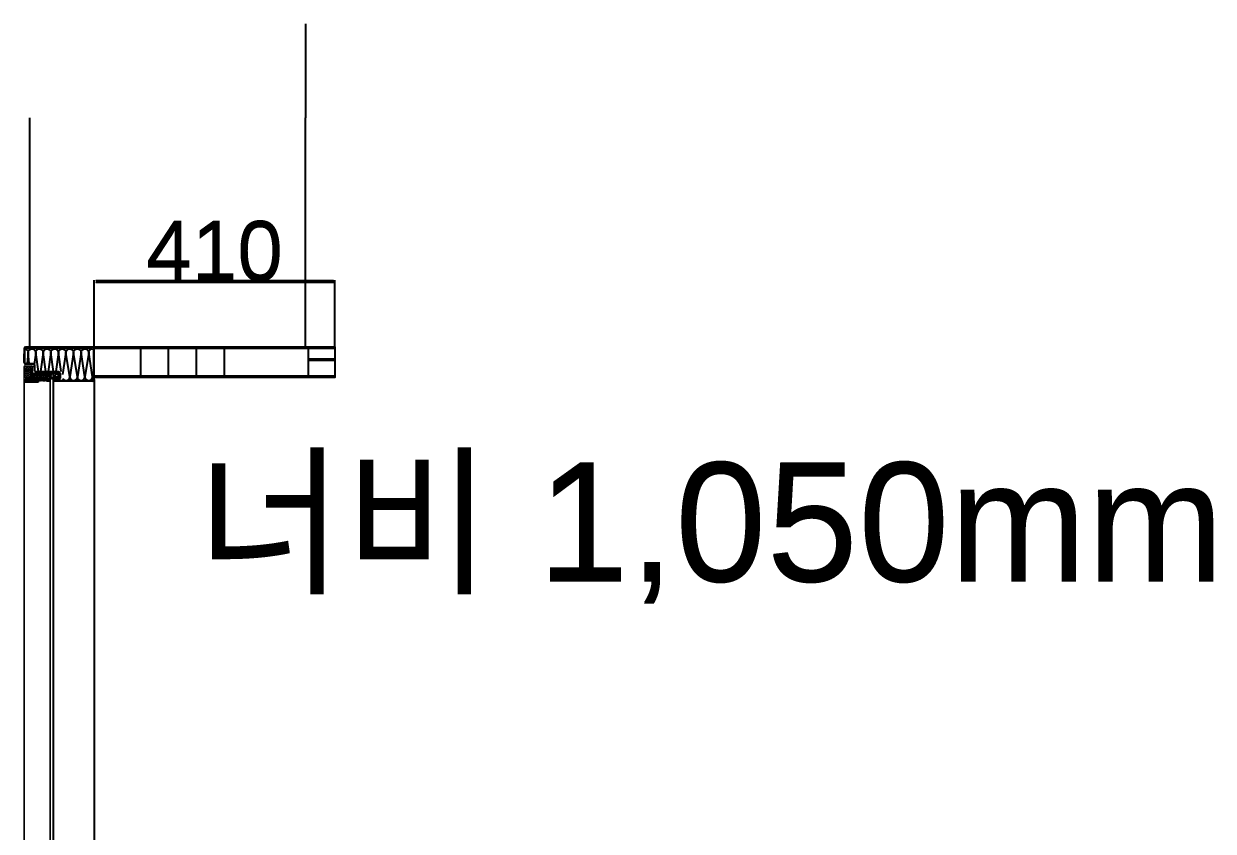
# Model space of a CAD drawing. Header units: millimetres. Extents: x 55547 to 190849, y 191990 to 326950.
# Drawn here: x 182464 to 184491, y 229894 to 231269 of the extents above; entities that cross this region are included whole.
import ezdxf
from ezdxf.lldxf.tags import DXFTag

# ---------------------------------------------------------------- set-up
doc = ezdxf.new("R2010")
doc.units = ezdxf.units.MM
doc.linetypes.add('ACAD_ISO02W100', pattern=[15, 12, -3])
doc.layers.get('Defpoints').update_dxf_attribs({"color": 144})
for name, color, linetype in [('000_50T 1pcs', 3, 'Continuous'), ('000_삭제분', 4, 'Continuous'), ('PH', 5, 'PHANTOM'), ('YE-E-WALL-C', 2, 'Continuous'), ('도면층2', 1, 'ACAD_ISO02W100')]:
    doc.layers.add(name, color=color, linetype=linetype)
for name, color, linetype, lineweight in [('D', 2, 'Continuous', 15), ('HA', 6, 'Continuous', 5), ('외형선', 4, 'Continuous', 30)]:
    doc.layers.add(name, color=color, linetype=linetype, lineweight=lineweight)
doc.layers.add('DEFPOINT', color=154, linetype='Continuous', plot=False)
doc.styles.get("Standard").update_dxf_attribs({"font": 'arial.ttf'})
tags = doc.linetypes.add('PHANTOM', pattern=[25, 12.5, -2.5, 2.5, -2.5, 2.5, -2.5]).pattern_tags.tags
tags[14:15] = [DXFTag(74, 4), DXFTag(75, 0), DXFTag(340, '0'), DXFTag(46, 1.0), DXFTag(50, 0.0), DXFTag(44, 0.0), DXFTag(45, 0.0)]
tags[12:13] = [DXFTag(74, 4), DXFTag(75, 0), DXFTag(340, '0'), DXFTag(46, 1.0), DXFTag(50, 0.0), DXFTag(44, 0.0), DXFTag(45, 0.0)]
tags[10:11] = [DXFTag(74, 4), DXFTag(75, 0), DXFTag(340, '0'), DXFTag(46, 1.0), DXFTag(50, 0.0), DXFTag(44, 0.0), DXFTag(45, 0.0)]
tags[8:9] = [DXFTag(74, 4), DXFTag(75, 0), DXFTag(340, '0'), DXFTag(46, 1.0), DXFTag(50, 0.0), DXFTag(44, 0.0), DXFTag(45, 0.0)]
tags[6:7] = [DXFTag(74, 4), DXFTag(75, 0), DXFTag(340, '0'), DXFTag(46, 1.0), DXFTag(50, 0.0), DXFTag(44, 0.0), DXFTag(45, 0.0)]
tags[4:5] = [DXFTag(74, 4), DXFTag(75, 0), DXFTag(340, '0'), DXFTag(46, 1.0), DXFTag(50, 0.0), DXFTag(44, 0.0), DXFTag(45, 0.0)]
doc.dimstyles.new('ISO-25', dxfattribs={"dimtxt": 2.5, "dimasz": 2.5, "dimexe": 1.25, "dimexo": 0.625, "dimtad": 1, "dimtxsty": 'Standard', "dimcen": 2.5, "dimadec": 0, "dimazin": 0, "dimtfac": 1, "dimtmove": 0, "dimatfit": 3, "dimfxl": 1, "dimarcsym": 0})
pattern_1 = [(45, (108255.7905, 139312.813), (-1.89403602, 1.89403602), []), (135, (108255.7905, 139312.813), (-1.89403602, -1.89403602), [])]
pattern_2 = [(45, (108250.2216, 139312.813), (-1.89403602, 1.89403602), []), (135, (108250.2216, 139312.813), (-1.89403602, -1.89403602), [])]
pattern_3 = [(315, (73301.3558, -198864.9446), (0.6313453403, 0.6313453403), [])]
pattern_4 = [(360, (77084.1457, -185324.0044), (5e-16, 1.964285714), [1.428571429, -0.535714286]), (90, (77084.1457, -185324.0044), (-1.964285714, 6e-16), [1.428571429, -0.535714286])]
pattern_5 = [(360, (77090.7188, -185317.0988), (5e-16, 1.964285714), [1.428571429, -0.535714286]), (90, (77090.7188, -185317.0988), (-1.964285714, 6e-16), [1.428571429, -0.535714286])]
pattern_6 = [(45, (109705.0664, 141442.3), (-1.89403602, 1.89403602), []), (135, (109705.0664, 141442.3), (-1.89403602, -1.89403602), [])]

# ---------------------------------------------------------------- blocks, each defined once
blk = doc.blocks.new('afasdfgadfgdfh')
at = {"color": 0, "lineweight": -3}
for p, q in [((1447570, 1260394), (1447570, 1260392)), ((1447570, 1260377), (1447570, 1260374)), ((1447570, 1260359), (1447570, 1260357)), ((1447581, 1260405), (1447571, 1260396)), ((1447581, 1260388), (1447571, 1260379)), ((1447581, 1260370), (1447571, 1260361)), ((1447572, 1260390), (1447581, 1260395)), ((1447572, 1260373), (1447581, 1260377)), ((1447572, 1260355), (1447581, 1260360)), ((1447587, 1260414), (1447581, 1260405)), ((1447581, 1260395), (1447581, 1260388)), ((1447581, 1260377), (1447581, 1260370)), ((1447581, 1260360), (1447584, 1260346)), ((1447594, 1260344), (1447589, 1260339)), ((1447642, 1260416), (1447590, 1260416)), ((1447598, 1260398), (1447633, 1260398)), ((1447598, 1260398), (1447598, 1260362)), ((1447633, 1260362), (1447598, 1260362)), ((1447633, 1260398), (1447633, 1260362)), ((1447637, 1260344), (1447643, 1260339)), ((1447651, 1260405), (1447645, 1260414)), ((1447647, 1260346), (1447651, 1260360)), ((1447660, 1260396), (1447651, 1260405)), ((1447651, 1260388), (1447651, 1260395)), ((1447651, 1260395), (1447659, 1260390)), ((1447660, 1260379), (1447651, 1260388)), ((1447651, 1260370), (1447651, 1260377)), ((1447651, 1260377), (1447659, 1260373)), ((1447660, 1260361), (1447651, 1260370)), ((1447651, 1260360), (1447659, 1260355)), ((1447661, 1260392), (1447661, 1260394)), ((1447661, 1260374), (1447661, 1260377)), ((1447661, 1260357), (1447661, 1260359)), ((1447608, 1260304), (1447613, 1260304)), ((1447608, 1260297), (1447624, 1260297)), ((1447619, 1260304), (1447623, 1260304))]:
    blk.add_line(p, q, dxfattribs=at)
for centre, radius, start, end in [((1447572, 1260394), 2.1, 128.6598, 180), ((1447572, 1260392), 1.4, 180, 288.4349), ((1447572, 1260377), 2.1, 128.6598, 180), ((1447572, 1260374), 1.4, 180, 288.4349), ((1447572, 1260359), 2.1, 128.6598, 180), ((1447572, 1260357), 1.4, 180, 288.4349), ((1447612, 1260329), 32.1, 147.6533, 261.5005), ((1447590, 1260412), 3.5, 90, 146.3099), ((1447597, 1260342), 3.5, 90, 140.7214), ((1447616, 1260263), 85.4, 77.2651, 102.7349), ((1447620, 1260329), 32.1, 278.4995, 32.3467), ((1447635, 1260342), 3.5, 39.2786, 90), ((1447642, 1260412), 3.5, 33.6901, 90), ((1447660, 1260392), 1.4, 251.5651, 0), ((1447660, 1260374), 1.4, 251.5651, 0), ((1447660, 1260357), 1.4, 251.5651, 0), ((1447659, 1260394), 2.1, 0, 51.3402), ((1447659, 1260377), 2.1, 0, 51.3402), ((1447659, 1260359), 2.1, 0, 51.3402), ((1447587, 1260325), 2.8, 95.5676, 281.9624), ((1447588, 1260336), 2.8, 69.0168, 255.4115), ((1447612, 1260329), 25.1, 168.6089, 182.3703), ((1447612, 1260329), 25.1, 195.1597, 212.1207), ((1447592, 1260313), 2.8, 125.3181, 311.7128), ((1447612, 1260329), 25.1, 224.9102, 245.0143), ((1447604, 1260305), 2.8, 158.2117, 344.6065), ((1447612, 1260329), 25.1, 257.8038, 260.8364), ((1447608, 1260304), 7, 261.5005, 270), ((1447608, 1260307), 3.5, 260.8364, 270), ((1447616, 1260304), 2.8, 180, 0), ((1447623, 1260307), 3.5, 270, 279.1636), ((1447620, 1260329), 25.1, 279.1636, 282.1962), ((1447624, 1260304), 7, 270, 278.4995), ((1447628, 1260305), 2.8, 195.3935, 21.7883), ((1447620, 1260329), 25.1, 294.9857, 315.0898), ((1447640, 1260313), 2.8, 228.2872, 54.6819), ((1447620, 1260329), 25.1, 327.8793, 344.8403), ((1447644, 1260336), 2.8, 284.5885, 110.9832), ((1447645, 1260325), 2.8, 258.0376, 84.4324), ((1447620, 1260329), 25.1, 357.6297, 11.3911)]:
    blk.add_arc(centre, radius, start, end, dxfattribs=at)
blk = doc.blocks.new('*D156')
at = {"layer": '000_50T 1pcs', "color": 0, "lineweight": -2, "transparency": 16777216}
for p, q in [((182584.5, 230719.5), (182584.5, 230832.2)), ((182992, 230831), (182587, 230831)), ((182994.5, 230719.5), (182994.5, 230832.2))]:
    blk.add_line(p, q, dxfattribs=at)
at = {"layer": '000_50T 1pcs', "color": 0, "transparency": 16777216}
for points in [[(182587, 230831.4), (182587, 230830.6), (182584.5, 230831)], [(182992, 230831.4), (182992, 230830.6), (182994.5, 230831)]]:
    blk.add_solid(points, dxfattribs=at)
at = {"layer": 'Defpoints', "color": 0, "transparency": 16777216}
for p in [(182584.5, 230831), (182584.5, 230718.8), (182994.5, 230718.8)]:
    blk.add_point(p, dxfattribs=at)
at = {"layer": '000_50T 1pcs', "color": 0, "transparency": 16777216, "insert": (182789.5, 230882.6), "char_height": 100, "attachment_point": 5}
blk.add_mtext('410', dxfattribs=at)
blk = doc.blocks.new('*D251')
at = {"layer": '000_삭제분', "color": 0, "lineweight": -2, "transparency": 16777216}
for p, q in [((182584.5, 230717), (182584.5, 230829.7)), ((182992, 230828.5), (182587, 230828.5)), ((182994.5, 230717), (182994.5, 230829.7))]:
    blk.add_line(p, q, dxfattribs=at)
at = {"layer": '000_삭제분', "color": 0, "transparency": 16777216}
for points in [[(182587, 230828.9), (182587, 230828.1), (182584.5, 230828.5)], [(182992, 230828.9), (182992, 230828.1), (182994.5, 230828.5)]]:
    blk.add_solid(points, dxfattribs=at)
at = {"layer": 'Defpoints', "color": 0, "transparency": 16777216}
for p in [(182584.5, 230828.5), (182584.5, 230716.3), (182994.5, 230716.3)]:
    blk.add_point(p, dxfattribs=at)
at = {"layer": '000_삭제분', "color": 0, "transparency": 16777216, "insert": (182789.5, 230880.1), "char_height": 100, "attachment_point": 5}
blk.add_mtext('410', dxfattribs=at)

msp = doc.modelspace()

# ---------------------------------------------------------------- hatches: boundary and pattern name
at = {"layer": '000_50T 1pcs', "transparency": 33554687}
h = msp.add_hatch(dxfattribs=at)
h.set_pattern_fill('HOUND', color=252, scale=30)
h.set_pattern_definition([(0, (-219958.253, 28815.85), (190.5, 47.625), [762, -381]), (90, (-219958.253, 28815.85), (-47.625, -190.5), [762, -381])])
h.paths.add_polyline_path([(182994.456, 230718.846), (182994.456, 230668.846), (182584.456, 230668.846), (182584.456, 230718.846)])
at = {"layer": '000_삭제분', "transparency": 33554687}
h = msp.add_hatch(dxfattribs=at)
h.set_pattern_fill('HOUND', color=1, scale=30)
h.set_pattern_definition([(0, (-219958.253, 28813.35), (190.5, 47.625), [762, -381]), (90, (-219958.253, 28813.35), (-47.625, -190.5), [762, -381])])
h.paths.add_polyline_path([(182994.456, 230716.346), (182994.456, 230666.346), (182584.456, 230666.346), (182584.456, 230716.346)])
at = {"layer": 'D'}
h = msp.add_hatch(dxfattribs=at)
h.set_pattern_fill('ANSI37', color=1, scale=21.428571, angle=360, style=0)
h.set_pattern_definition(pattern_1)
edge = h.paths.add_edge_path()
edge.add_line((182476.843, 230666.047), (182465.399, 230666.047))
edge.add_line((182465.399, 230666.047), (182465.399, 230685.336))
edge.add_arc((182466.056, 230684.88), 0.8, 124.771944, 145.228056, ccw=False)
edge.add_line((182465.6, 230685.537), (182475.352, 230685.537))
edge.add_line((182475.352, 230685.537), (182475.352, 230666.047))
h = msp.add_hatch(dxfattribs=at)
h.set_pattern_fill('ANSI37', color=1, scale=21.428571, angle=360, style=0)
h.set_pattern_definition(pattern_1)
edge = h.paths.add_edge_path()
edge.add_line((182476.843, 230666.047), (182465.399, 230666.047))
edge.add_line((182465.399, 230666.047), (182465.399, 230685.336))
edge.add_arc((182466.056, 230684.88), 0.8, 124.771944, 145.228056, ccw=False)
edge.add_line((182465.6, 230685.537), (182475.352, 230685.537))
edge.add_line((182475.352, 230685.537), (182475.352, 230666.047))
h = msp.add_hatch(dxfattribs=at)
h.set_pattern_fill('ANSI37', color=1, scale=21.428571, angle=360, style=0)
h.set_pattern_definition(pattern_2)
h.paths.add_polyline_path([(182503.019, 230669.841), (182503.019, 230665.279), (182479.639, 230665.279), (182479.639, 230669.841)])
h = msp.add_hatch(dxfattribs=at)
h.set_pattern_fill('ANSI37', color=1, scale=21.428571, angle=360, style=0)
h.set_pattern_definition(pattern_2)
h.paths.add_polyline_path([(182503.019, 230669.841), (182503.019, 230665.279), (182479.639, 230665.279), (182479.639, 230669.841)])
at = {"layer": 'HA'}
h = msp.add_hatch(dxfattribs=at)
h.set_pattern_fill('ANGLE', color=4, scale=7.142857, angle=360, style=0)
h.set_pattern_definition(pattern_5)
h.paths.add_polyline_path([(182478.389, 230664.551), (182478.389, 230683.223), (182477.391, 230683.223), (182477.391, 230664.551)])
h = msp.add_hatch(dxfattribs=at)
h.set_pattern_fill('ANGLE', color=4, scale=7.142857, angle=360, style=0)
h.set_pattern_definition(pattern_5)
h.paths.add_polyline_path([(182478.389, 230664.551), (182478.389, 230683.223), (182477.391, 230683.223), (182477.391, 230664.551)])
h = msp.add_hatch(dxfattribs=at)
h.set_pattern_fill('ANGLE', color=4, scale=7.142857, angle=360, style=0)
h.set_pattern_definition(pattern_4)
h.paths.add_polyline_path([(182489.319, 230658.554), (182489.319, 230662.211), (182465.399, 230662.211), (182465.399, 230658.554)])
h = msp.add_hatch(dxfattribs=at)
h.set_pattern_fill('ANGLE', color=4, scale=7.142857, angle=360, style=0)
h.set_pattern_definition(pattern_4)
h.paths.add_polyline_path([(182489.319, 230658.554), (182489.319, 230662.211), (182465.399, 230662.211), (182465.399, 230658.554)])
h = msp.add_hatch(dxfattribs=at)
h.set_pattern_fill('ANSI37', color=1, scale=21.428571, angle=360, style=0)
h.set_pattern_definition(pattern_6)
h.paths.add_polyline_path([(182508.247, 230670.307), (182503.983, 230670.307), (182503.983, 230659.575), (182508.247, 230659.575)])
h = msp.add_hatch(dxfattribs=at)
h.set_pattern_fill('ANSI37', color=1, scale=21.428571, angle=360, style=0)
h.set_pattern_definition(pattern_6)
h.paths.add_polyline_path([(182508.247, 230670.307), (182503.983, 230670.307), (182503.983, 230659.575), (182508.247, 230659.575)])
at = {"layer": '도면층2', "ltscale": 10}
h = msp.add_hatch(dxfattribs=at)
h.set_pattern_fill('ANSI31', color=0, scale=7.142857, angle=270)
h.set_pattern_definition(pattern_3)
edge = h.paths.add_edge_path()
edge.add_line((182501.272, 230664.223), (182477.095, 230664.223))
edge.add_line((182477.095, 230664.223), (182477.095, 230683.223))
edge.add_line((182477.095, 230683.223), (182475.495, 230683.223))
edge.add_line((182475.495, 230683.223), (182475.495, 230665.823))
edge.add_line((182475.495, 230665.823), (182469.185, 230665.826))
edge.add_arc((182469.185, 230664.226), 1.6, 90, 270)
edge.add_line((182469.185, 230662.626), (182489.847, 230662.626))
edge.add_line((182489.847, 230662.626), (182489.847, 230661.026))
edge.add_line((182489.847, 230661.026), (182501.273, 230661.023))
edge.add_arc((182501.272, 230662.623), 1.6, 270.03459, 450.000002)
h = msp.add_hatch(dxfattribs=at)
h.set_pattern_fill('ANSI31', color=0, scale=7.142857, angle=270)
h.set_pattern_definition(pattern_3)
edge = h.paths.add_edge_path()
edge.add_line((182501.272, 230664.223), (182477.095, 230664.223))
edge.add_line((182477.095, 230664.223), (182477.095, 230683.223))
edge.add_line((182477.095, 230683.223), (182475.495, 230683.223))
edge.add_line((182475.495, 230683.223), (182475.495, 230665.823))
edge.add_line((182475.495, 230665.823), (182469.185, 230665.826))
edge.add_arc((182469.185, 230664.226), 1.6, 90, 270)
edge.add_line((182469.185, 230662.626), (182489.847, 230662.626))
edge.add_line((182489.847, 230662.626), (182489.847, 230661.026))
edge.add_line((182489.847, 230661.026), (182501.273, 230661.023))
edge.add_arc((182501.272, 230662.623), 1.6, 270.03459, 450.000002)
at = {"layer": '외형선'}
h = msp.add_hatch(color=221, dxfattribs=at)
h.dxf.hatch_style = 1
h.paths.add_polyline_path([(182480.525, 230671.518), (182507.938, 230671.518), (182507.938, 230672.805), (182480.525, 230672.805)])
h = msp.add_hatch(color=221, dxfattribs=at)
h.dxf.hatch_style = 1
h.paths.add_polyline_path([(182480.525, 230671.518), (182507.938, 230671.518), (182507.938, 230672.805), (182480.525, 230672.805)])

# ---------------------------------------------------------------- linework, layer by layer
at = {"lineweight": 15}
for p, q in [((182479.456, 230718.846, 0), (182467.456, 230718.846, 0)), ((182479.456, 230717.246, 0), (182467.456, 230717.246, 0)), ((182579.456, 230717.246, 0), (182469.456, 230717.246, 0)), ((182469.456, 230717.246, 0), (182469.456, 230715.646, 0)), ((182479.456, 230718.846, 0), (182479.456, 230717.246, 0)), ((182569.456, 230718.846, 0), (182581.456, 230718.846, 0)), ((182569.456, 230718.846, 0), (182569.456, 230717.246, 0)), ((182569.456, 230717.246, 0), (182581.456, 230717.246, 0)), ((182579.456, 230717.246, 0), (182579.456, 230715.646, 0)), ((182464.456, 230715.846, 0), (182464.456, 230691.846, 0)), ((182464.456, 230691.846, 0), (182464.456, 230706.846, 0)), ((182466.056, 230715.846, 0), (182466.056, 230691.846, 0)), ((182466.056, 230691.846, 0), (182466.056, 230706.846, 0)), ((182579.456, 230715.646, 0), (182469.456, 230715.646, 0)), ((182582.856, 230715.846, 0), (182582.856, 230662.846, 0)), ((182584.456, 230715.846, 0), (182584.456, 230662.846, 0)), ((182464.456, 230684.846, 0), (182464.456, 228569.128, 0)), ((182464.456, 230684.846, 0), (182464.456, 228569.128, 0)), ((182464.456, 230684.846, 0), (182464.456, 228569.128, 0)), ((182481.056, 230690.446, 0), (182467.456, 230690.446, 0)), ((182481.056, 230688.846, 0), (182467.456, 230688.846, 0)), ((182482.456, 230677.846, 0), (182482.456, 230687.446, 0)), ((182484.056, 230677.846, 0), (182484.056, 230687.446, 0)), ((182465.256, 230662.623, 0), (182465.256, 228569.128, 0)), ((182465.256, 230662.623, 0), (182465.256, 228569.128, 0)), ((182465.256, 230662.623, 0), (182465.256, 228569.096, 0)), ((182524.056, 230676.446, 0), (182485.456, 230676.446, 0)), ((182524.056, 230674.846, 0), (182485.456, 230674.846, 0)), ((182508.656, 230661.023, 0), (182508.656, 228571.319, 0)), ((182508.656, 230661.023, 0), (182508.656, 228571.319, 0)), ((182508.656, 230661.023, 0), (182508.656, 228571.319, 0)), ((182509.456, 230669.918, 0), (182509.456, 228571.351, 0)), ((182509.456, 230669.918, 0), (182509.456, 228571.351, 0)), ((182509.456, 230669.918, 0), (182509.456, 228571.351, 0)), ((182524.056, 230663.846, 0), (182516.456, 230663.846, 0)), ((182524.056, 230662.246, 0), (182516.456, 230662.246, 0)), ((182581.456, 230661.446, 0), (182516.456, 230661.446, 0)), ((182581.456, 230659.846, 0), (182516.456, 230659.846, 0)), ((182525.456, 230673.446, 0), (182525.456, 230665.246, 0)), ((182527.056, 230673.446, 0), (182527.056, 230665.246, 0))]:
    msp.add_line(p, q, dxfattribs=at)
at = {"color": 251, "elevation": 0}
for points in [[(182464.656, 230715.396, -0.44691259), (182471.819, 230708.983), (182470.062, 230690.446)], [(182473.577, 230690.446), (182471.819, 230708.983, -1), (182484.724, 230708.983), (182481.656, 230684.081)], [(182489.364, 230676.446), (182484.724, 230708.983, -1), (182497.629, 230708.983), (182492.989, 230676.446)], [(182502.269, 230676.446), (182497.629, 230708.983, -1), (182510.534, 230708.983), (182505.894, 230676.446)], [(182515.174, 230676.446), (182510.534, 230708.983, -1), (182523.439, 230708.983), (182518.799, 230676.446)], [(182528.079, 230676.446), (182523.439, 230708.983, -1), (182536.344, 230708.983), (182530.656, 230671.356)], [(182530.656, 230664.596, 0.78005006), (182542.797, 230667.642), (182536.344, 230708.983), (182530.656, 230671.356)], [(182581.456, 230667.911), (182575.059, 230708.983, -0.41170563), (182581.456, 230715.435, -0.41170563)]]:
    msp.add_lwpolyline(points, format="xyb", dxfattribs=at)
for points in [[(182473.577, 230690.446), (182471.819, 230708.983), (182470.062, 230690.446)], [(182489.364, 230676.446), (182484.724, 230708.983), (182481.656, 230684.081)], [(182502.269, 230676.446), (182497.629, 230708.983), (182492.989, 230676.446)], [(182515.174, 230676.446), (182510.534, 230708.983), (182505.894, 230676.446)], [(182528.079, 230676.446), (182523.439, 230708.983), (182518.799, 230676.446)]]:
    msp.add_lwpolyline(points, dxfattribs=at)
for points in [[(182536.344, 230708.983, -1), (182549.249, 230708.983), (182542.797, 230667.642)], [(182549.249, 230708.983), (182542.797, 230667.642, 1), (182555.702, 230667.642)], [(182549.249, 230708.983, -1), (182562.154, 230708.983), (182555.702, 230667.642)], [(182562.154, 230708.983), (182555.702, 230667.642, 1), (182568.607, 230667.642)], [(182562.154, 230708.983, -1), (182575.059, 230708.983), (182568.607, 230667.642)], [(182575.059, 230708.983), (182568.607, 230667.642, 1), (182581.512, 230667.642)]]:
    msp.add_lwpolyline(points, format="xyb", close=True, dxfattribs=at)
at = {"lineweight": 15}
for centre, radius, start, end in [((182467.456, 230715.846, 0), 3, 90, 180), ((182467.456, 230715.846, 0), 1.4, 90, 180), ((182581.456, 230715.846, 0), 3, 0, 90), ((182581.456, 230715.846, 0), 1.4, 0, 90), ((182467.456, 230691.846, 0), 3, 180, 270), ((182466.056, 230684.846, 0), 1.6, 90, 180), ((182466.056, 230684.846, 0), 1.6, 90, 180), ((182466.056, 230684.846, 0), 0.8, 90, 180), ((182466.056, 230684.846, 0), 0.8, 90, 180), ((182467.456, 230691.846, 0), 1.4, 180, 270), ((182477.896, 230684.846, 0), 1.6, 0, 90), ((182477.896, 230684.846, 0), 1.6, 0, 90), ((182477.928, 230684.878, 0), 0.8, 0, 90), ((182477.928, 230684.878, 0), 0.8, 0, 90), ((182481.056, 230687.446, 0), 3, 0, 90), ((182481.056, 230687.446, 0), 1.4, 0, 90), ((182485.456, 230677.846, 0), 3, 180, 270), ((182485.456, 230677.846, 0), 1.4, 180, 270), ((182507.856, 230669.918, 0), 1.6, 0, 90), ((182507.856, 230669.918, 0), 1.6, 0, 90), ((182507.856, 230669.95, 0), 0.8, 0, 90), ((182507.856, 230669.95, 0), 0.8, 0, 90), ((182516.456, 230661.846, 0), 2, 90, 270), ((182516.456, 230661.846, 0), 0.4, 90, 270), ((182524.056, 230673.446, 0), 3, 0, 90), ((182524.056, 230673.446, 0), 1.4, 0, 90), ((182524.056, 230665.246, 0), 1.4, 270, 0), ((182524.056, 230665.246, 0), 3, 270, 0), ((182581.456, 230662.846, 0), 3, 270, 0), ((182581.456, 230662.846, 0), 1.4, 270, 0)]:
    msp.add_arc(centre, radius, start, end, dxfattribs=at)
at = {"layer": '000_50T 1pcs', "elevation": 0}
msp.add_lwpolyline([(182994.456, 230718.846), (182994.456, 230668.846), (182584.456, 230668.846), (182584.456, 230718.846)], close=True, dxfattribs=at)
at = {"layer": '000_삭제분', "color": 1}
msp.add_lwpolyline([(182994.456, 230716.346), (182994.456, 230666.346), (182584.456, 230666.346), (182584.456, 230716.346)], close=True, dxfattribs=at)
at = {"layer": 'D', "color": 7}
for p, q in [((182465.905, 230685.678, 0), (182477.928, 230685.678, 0)), ((182465.905, 230685.678, 0), (182477.928, 230685.678, 0)), ((182465.905, 230685.678, 0), (182477.928, 230685.678, 0)), ((182465.905, 230685.678, 0), (182477.928, 230685.678, 0)), ((182466.056, 230686.446, 0), (182477.896, 230686.446, 0)), ((182466.056, 230686.446, 0), (182477.896, 230686.446, 0)), ((182466.056, 230686.446, 0), (182477.896, 230686.446, 0)), ((182466.056, 230686.446, 0), (182477.896, 230686.446, 0)), ((182475.495, 230665.823, 0), (182475.495, 230683.223, 0)), ((182475.495, 230683.223, 0), (182477.095, 230683.223, 0)), ((182475.495, 230665.823, 0), (182475.495, 230683.223, 0)), ((182475.495, 230683.223, 0), (182477.095, 230683.223, 0)), ((182477.095, 230683.223, 0), (182477.095, 230664.223, 0)), ((182477.095, 230683.223, 0), (182477.095, 230664.223, 0)), ((182478.728, 230684.878, 0), (182478.728, 230664.366, 0)), ((182478.728, 230684.878, 0), (182478.728, 230664.366, 0)), ((182479.496, 230684.846, 0), (182479.496, 230665.134, 0)), ((182479.496, 230684.846, 0), (182479.496, 230665.134, 0)), ((182469.185, 230665.823, 0), (182475.495, 230665.823, 0)), ((182469.185, 230665.823, 0), (182475.495, 230665.823, 0)), ((182469.185, 230664.223, 0), (182501.272, 230664.223, 0)), ((182469.185, 230664.223, 0), (182501.272, 230664.223, 0)), ((182501.272, 230662.623, 0), (182469.185, 230662.623, 0)), ((182501.272, 230662.623, 0), (182469.185, 230662.623, 0)), ((182478.728, 230664.366, 0), (182501.784, 230664.366, 0)), ((182478.728, 230664.366, 0), (182501.784, 230664.366, 0)), ((182479.496, 230665.134, 0), (182501.784, 230665.134, 0)), ((182501.304, 230665.134, 0), (182479.496, 230665.134, 0)), ((182479.496, 230665.134, 0), (182501.784, 230665.134, 0)), ((182501.304, 230665.134, 0), (182479.496, 230665.134, 0)), ((182507.856, 230671.518, 0), (182480.744, 230671.518, 0)), ((182507.856, 230671.518, 0), (182480.744, 230671.518, 0)), ((182507.856, 230671.518, 0), (182480.744, 230671.518, 0)), ((182507.856, 230671.518, 0), (182480.744, 230671.518, 0)), ((182507.856, 230670.75, 0), (182480.744, 230670.75, 0)), ((182507.856, 230670.75, 0), (182480.744, 230670.75, 0)), ((182507.856, 230670.75, 0), (182480.744, 230670.75, 0)), ((182507.856, 230670.75, 0), (182480.744, 230670.75, 0)), ((182503.016, 230669.982, 0), (182480.744, 230669.982, 0)), ((182503.016, 230669.982, 0), (182480.744, 230669.982, 0)), ((182489.847, 230662.623, 0), (182489.847, 230661.023, 0)), ((182489.847, 230662.623, 0), (182489.847, 230661.023, 0)), ((182501.272, 230661.023, 0), (182489.847, 230661.023, 0)), ((182501.272, 230661.023, 0), (182489.847, 230661.023, 0)), ((182501.784, 230665.134, 0), (182501.784, 230664.366, 0)), ((182501.784, 230665.134, 0), (182501.784, 230664.366, 0)), ((182503.016, 230669.982, 0), (182503.016, 230670.75, 0)), ((182503.016, 230669.982, 0), (182503.016, 230670.75, 0)), ((182503.016, 230669.982, 0), (182503.016, 230670.75, 0)), ((182503.016, 230669.982, 0), (182503.016, 230670.75, 0))]:
    msp.add_line(p, q, dxfattribs=at)
at = {"layer": 'D', "color": 1, "elevation": 0}
for points in [[(182475.352, 230685.537), (182475.352, 230666.047), (182465.399, 230666.047), (182465.399, 230685.537)], [(182475.352, 230685.537), (182475.352, 230666.047), (182465.399, 230666.047), (182465.399, 230685.537)], [(182503.019, 230669.841), (182503.019, 230665.279), (182479.639, 230665.279), (182479.639, 230669.841)], [(182503.019, 230669.841), (182503.019, 230665.279), (182479.639, 230665.279), (182479.639, 230669.841)], [(182508.247, 230670.307), (182508.247, 230659.575), (182503.983, 230659.575), (182503.983, 230670.307)], [(182508.247, 230670.307), (182508.247, 230659.575), (182503.983, 230659.575), (182503.983, 230670.307)]]:
    msp.add_lwpolyline(points, close=True, dxfattribs=at)
at = {"layer": 'D', "color": 7}
for centre, radius, start, end in [((182469.185, 230664.223, 0), 1.6, 90, 270), ((182469.185, 230664.223, 0), 1.6, 90, 270), ((182480.744, 230670.75, 0), 0.768, 90, 270), ((182480.744, 230670.75, 0), 0.768, 90, 270), ((182480.744, 230670.75, 0), 0.768, 90, 270), ((182480.744, 230670.75, 0), 0.768, 90, 270), ((182501.272, 230662.623, 0), 1.6, 270, 90), ((182501.272, 230662.623, 0), 1.6, 270, 90)]:
    msp.add_arc(centre, radius, start, end, dxfattribs=at)
at = {"layer": 'DEFPOINT', "elevation": 0}
msp.add_lwpolyline([(182944.451, 231268.846), (182944.451, 231228.846)], dxfattribs=at)
msp.add_lwpolyline([(182944.451, 231268.846), (182944.451, 231228.846)], dxfattribs=at)
at = {"layer": 'HA', "color": 4}
for p, q in [((182478.389, 230683.223, 0), (182477.391, 230683.223, 0)), ((182477.391, 230683.223, 0), (182477.391, 230664.551, 0)), ((182478.389, 230683.223, 0), (182477.391, 230683.223, 0)), ((182477.391, 230683.223, 0), (182477.391, 230664.551, 0)), ((182478.389, 230664.551, 0), (182478.389, 230683.223, 0)), ((182478.389, 230664.551, 0), (182478.389, 230683.223, 0))]:
    msp.add_line(p, q, dxfattribs=at)
at = {"layer": 'HA', "color": 47}
for p, q in [((182467.65, 230662.623, 0), (182465.256, 230662.623, 0)), ((182469.185, 230662.623, 0), (182465.256, 230662.623, 0)), ((182469.185, 230662.623, 0), (182465.256, 230662.623, 0)), ((182467.65, 230662.623, 0), (182465.256, 230662.623, 0)), ((182469.185, 230662.623, 0), (182465.256, 230662.623, 0)), ((182469.185, 230662.623, 0), (182465.256, 230662.623, 0)), ((182497.247, 230661.023, 0), (182500.087, 230661.023, 0)), ((182497.247, 230661.023, 0), (182500.087, 230661.023, 0)), ((182505.816, 230661.023, 0), (182508.656, 230661.023, 0)), ((182505.816, 230661.023, 0), (182508.656, 230661.023, 0)), ((182506.45, 230662.548, 0), (182508.656, 230662.548, 0)), ((182506.45, 230662.548, 0), (182508.656, 230662.548, 0))]:
    msp.add_line(p, q, dxfattribs=at)
at = {"layer": 'HA', "color": 4, "elevation": 0}
msp.add_lwpolyline([(182489.319, 230658.554), (182465.399, 230658.554), (182465.399, 230662.211), (182489.319, 230662.211)], close=True, dxfattribs=at)
msp.add_lwpolyline([(182489.319, 230658.554), (182465.399, 230658.554), (182465.399, 230662.211), (182489.319, 230662.211)], close=True, dxfattribs=at)
msp.add_lwpolyline([(182478.389, 230664.551), (182477.391, 230664.551)], dxfattribs=at)
msp.add_lwpolyline([(182478.389, 230664.551), (182477.391, 230664.551)], dxfattribs=at)
at = {"layer": 'PH', "ltscale": 4}
for p, q in [((182514.456, 230674.192, 0), (182514.456, 228574.528, 0)), ((182514.456, 230674.192, 0), (182514.456, 228574.528, 0)), ((182514.456, 230661.846, 0), (182514.456, 230486.3, 0)), ((182514.456, 230661.846, 0), (182514.456, 230486.3, 0)), ((182584.456, 230662.846, 0), (182584.456, 228559.674, 0)), ((182584.456, 230662.846, 0), (182584.456, 228559.674, 0))]:
    msp.add_line(p, q, dxfattribs=at)
at = {"layer": 'YE-E-WALL-C'}
for p, q in [((182944.451, 231228.846, 0), (182944.451, 231108.846, 0)), ((182944.451, 231228.846, 0), (182944.451, 231108.846, 0)), ((182474.456, 231108.846, 0), (182474.456, 230718.846, 0)), ((182474.456, 231108.846, 0), (182474.456, 230718.846, 0)), ((182944.456, 230718.846, 0), (182944.456, 231108.846, 0)), ((182944.456, 230718.846, 0), (182944.456, 231108.846, 0)), ((182474.456, 230718.846, 0), (182944.456, 230718.846, 0)), ((182474.456, 230718.846, 0), (182944.456, 230718.846, 0))]:
    msp.add_line(p, q, dxfattribs=at)
at = {"layer": '외형선', "color": 0}
msp.add_line((182503.016, 230669.982, 0), (182480.744, 230669.982, 0), dxfattribs=at)
msp.add_line((182503.016, 230669.982, 0), (182480.744, 230669.982, 0), dxfattribs=at)
at = {"layer": '외형선', "color": 0, "elevation": 0}
msp.add_lwpolyline([(182480.525, 230671.518), (182507.938, 230671.518), (182507.938, 230672.805), (182480.525, 230672.805)], close=True, dxfattribs=at)
msp.add_lwpolyline([(182480.525, 230671.518), (182507.938, 230671.518), (182507.938, 230672.805), (182480.525, 230672.805)], close=True, dxfattribs=at)

# ---------------------------------------------------------------- block references
at = {"color": 6, "xscale": 0.1357142857142857, "yscale": 0.1357142857142857, "zscale": 0.1357142857142857, "rotation": 270}
msp.add_blockref('afasdfgadfgdfh', (11469.029, 427131.483, 0), dxfattribs=at)

# ---------------------------------------------------------------- texts
at = {"layer": '000_50T 1pcs'}
msp.add_text('너비 1,050mm', height=200.9037, dxfattribs=at).set_placement((182757.84, 230321.17, 0))
at = {"layer": '000_삭제분', "color": 1}
msp.add_text('너비 1,050mm', height=200.9037, dxfattribs=at).set_placement((182757.84, 230318.67))

# ---------------------------------------------------------------- dimensions: what is measured, and where the dimension line sits
at = {"layer": '000_50T 1pcs'}
dim = msp.add_linear_dim(base=(182584.456, 230830.967, 0), p1=(182994.456, 230718.846, 0), p2=(182584.456, 230718.846, 0), dimstyle='ISO-25', override={"dimtxt": 100}, dxfattribs=at)
dim.commit()
dim.dimension.update_dxf_attribs({"geometry": '*D156', "text_midpoint": (182789.456, 230882.65, 0)})
at = {"layer": '000_삭제분', "color": 1}
dim = msp.add_linear_dim(base=(182584.456, 230828.467), p1=(182994.456, 230716.346), p2=(182584.456, 230716.346), dimstyle='ISO-25', override={"dimtxt": 100}, dxfattribs=at)
dim.commit()
dim.dimension.update_dxf_attribs({"geometry": '*D251', "text_midpoint": (182789.456, 230880.15)})

doc.saveas('drawing.dxf')
